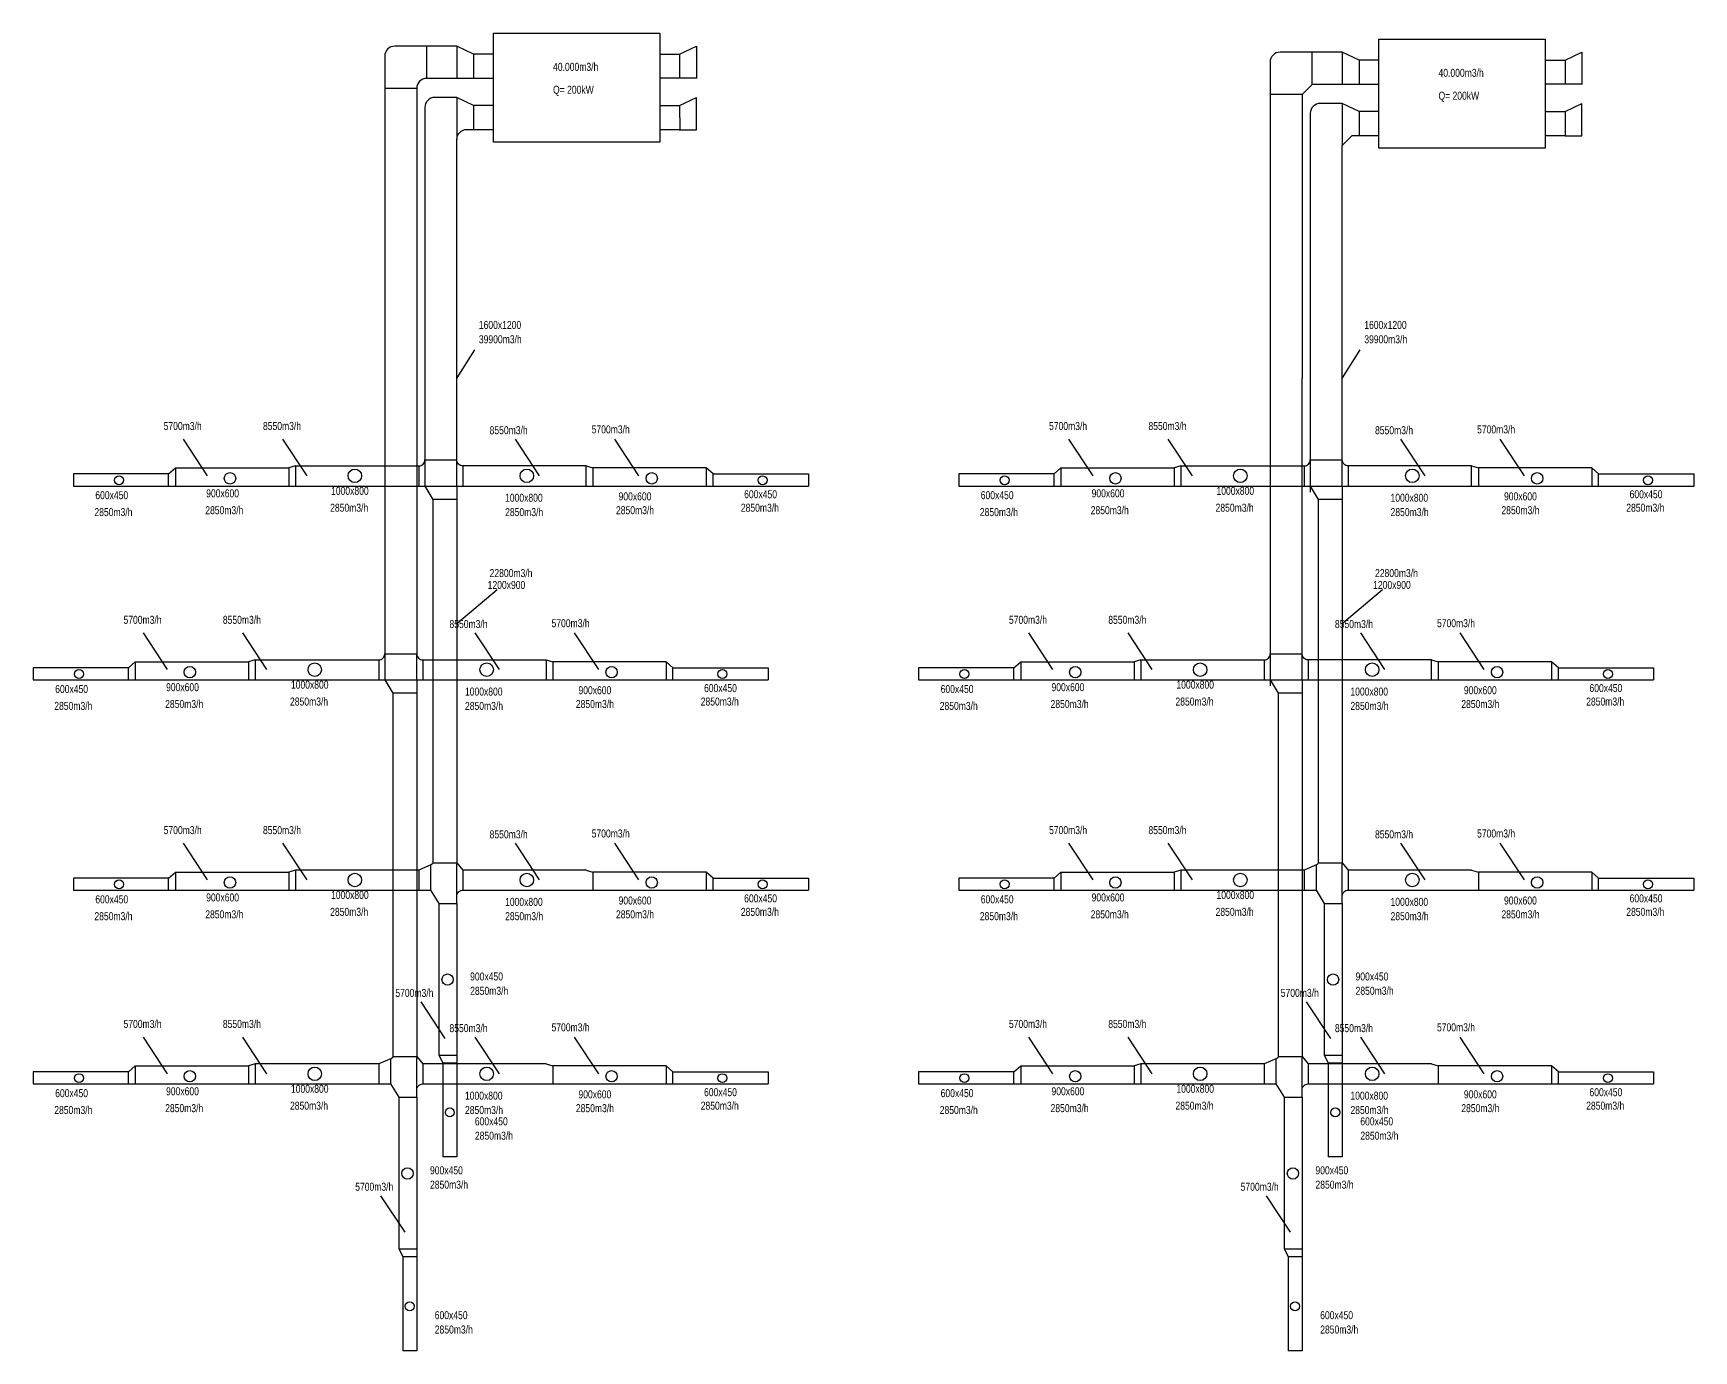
# Model space of a CAD drawing. Header units: metres. Extents: x 52842 to 69748, y 1819 to 8406.
# Drawn here: x 52842 to 61143, y 1819 to 8406 of the extents above; entities that cross this region are included whole.
import ezdxf

# ---------------------------------------------------------------- set-up
doc = ezdxf.new("R2010")
doc.units = ezdxf.units.M
for name, color, linetype in [('D', 1, 'Continuous'), ('L', 8, 'Continuous'), ('S', 3, 'Continuous'), ('T', 7, 'Continuous'), ('U', 5, 'Continuous')]:
    doc.layers.add(name, color=color, linetype=linetype)

msp = doc.modelspace()

# ---------------------------------------------------------------- linework, layer by layer
at = {"layer": 'D', "color": 1}
for points in [[(54959.7, 8085.1), (54849.7, 8085.1, 0.414213), (54799.7, 8035.1), (54799.8, 6142.5)], [(59386.1, 8055.1), (59276.1, 8055.1, 0.414213), (59226.1, 8005.1), (59226.1, 6112.5)], [(55606.1, 6142.5), (55606.1, 6242.5), (54989.8, 6242.5, -0.414242), (54959.8, 6272.5), (54959.7, 7875.1, -0.414222), (55009.7, 7925.1), (55143.1, 7925.1)], [(60032.4, 6142.5), (60032.4, 6242.5), (59416.1, 6242.5, -0.414242), (59386.1, 6272.5), (59386.1, 7649)], [(54153, 6242.5), (54769.8, 6242.5, 0.414214), (54799.8, 6272.5), (54799.8, 6272.5)], [(58579.3, 6242.5), (59196.1, 6242.5, 0.414214), (59226.1, 6272.5), (59226.1, 6272.5)], [(54839.8, 6075.5), (54839.8, 4258.9, -0.299827), (54833.7, 4249.7), (54769.8, 4222.2), (54153, 4222.2)], [(59266.1, 6075.5), (59266.1, 4258.9, -0.299827), (59260.1, 4249.7), (59196.1, 4222.2), (58579.3, 4222.2)], [(54959.8, 4055.3), (54959.8, 4092.3, -0.414214), (54989.8, 4122.3), (56717, 4122.3)], [(59386.1, 4055.3), (59386.1, 4092.3, -0.414214), (59416.1, 4122.3), (61143.3, 4122.3)]]:
    msp.add_lwpolyline(points, format="xyb", dxfattribs=at)
for points in [[(55043.4, 8045.1), (54959.7, 8085.1)], [(54959.7, 8085.1), (54959.7, 7875.1)], [(59469.7, 8015.1), (59386.1, 8055.1)], [(59386.1, 8055.1), (59386.1, 7845.1)], [(55143.4, 8045.1), (55043.4, 8045.1)], [(55043.4, 8045.1), (55043.4, 7925.1)], [(59569.7, 8015.1), (59469.7, 8015.1)], [(59469.7, 8015.1), (59469.7, 7895.1)], [(59386.1, 7649), (59386.1, 7845.1), (59436.1, 7895.1), (59569.4, 7895.1)], [(59226.1, 7649), (59226.1, 6142.5)], [(53519, 6202.5), (53552.9, 6232.5)], [(53552.9, 6232.5), (54119.2, 6232.5)], [(53552.9, 6232.5), (53552.9, 6142.5)], [(54153, 6242.5), (54119.2, 6232.5)], [(54119.2, 6232.5), (54119.2, 6142.5)], [(54153, 6242.5), (54153, 6142.5)], [(54769.8, 6242.5), (54769.8, 6142.5)], [(54799.8, 6272.5), (54959.8, 6272.5)], [(54959.8, 6142.5), (54959.8, 6272.5)], [(54989.8, 6242.5), (54989.8, 6142.5)], [(55606.6, 6242.5), (55640.4, 6232.5)], [(56206.6, 6232.5), (55640.4, 6232.5)], [(55640.4, 6232.5), (55640.4, 6142.5)], [(56240.5, 6202.5), (56206.6, 6232.5)], [(56206.6, 6232.5), (56206.6, 6142.5)], [(57945.4, 6202.5), (57979.3, 6232.5)], [(57979.3, 6232.5), (58545.6, 6232.5)], [(57979.3, 6232.5), (57979.3, 6142.5)], [(58579.3, 6242.5), (58545.6, 6232.5)], [(58545.6, 6232.5), (58545.6, 6142.5)], [(58579.3, 6242.5), (58579.3, 6142.5)], [(59196.1, 6242.5), (59196.1, 6142.5)], [(59226.1, 6272.5), (59386.1, 6272.5)], [(59386.1, 6142.5), (59386.1, 6272.5)], [(59416.1, 6242.5), (59416.1, 6142.5)], [(60032.9, 6242.5), (60066.7, 6232.5)], [(60633, 6232.5), (60066.7, 6232.5)], [(60066.7, 6232.5), (60066.7, 6142.5)], [(60666.9, 6202.5), (60633, 6232.5)], [(60633, 6232.5), (60633, 6142.5)], [(53519, 6202.5), (53042.6, 6202.5)], [(53042.6, 6202.5), (53042.6, 6142.5)], [(53519, 6142.5), (53519, 6202.5)], [(56240.5, 6142.5), (56240.5, 6202.5)], [(56240.5, 6202.5), (56717, 6202.5)], [(56717, 6202.5), (56717, 6142.5)], [(57945.4, 6202.5), (57468.9, 6202.5)], [(57468.9, 6202.5), (57468.9, 6142.5)], [(57945.4, 6142.5), (57945.4, 6202.5)], [(60666.9, 6142.5), (60666.9, 6202.5)], [(60666.9, 6202.5), (61143.3, 6202.5)], [(61143.3, 6202.5), (61143.3, 6142.5)], [(53042.6, 6142.5), (54799.8, 6142.5)], [(54799.8, 6142.5), (54839.8, 6075.5)], [(54799.8, 6142.5), (54959.8, 6142.5)], [(54959.8, 6075.5), (54839.8, 6075.5)], [(54959.8, 6142.5), (56717, 6142.5)], [(54959.8, 6142.5), (54959.8, 4252.2)], [(57468.9, 6142.5), (59226.1, 6142.5)], [(59226.1, 6142.5), (59266.1, 6075.5)], [(59226.1, 6142.5), (59386.1, 6142.5)], [(59386.1, 6075.5), (59266.1, 6075.5)], [(59386.1, 6142.5), (61143.3, 6142.5)], [(59386.1, 6142.5), (59386.1, 4252.2)], [(54828.8, 4247.6), (54828.8, 4122.3)], [(54839.8, 4258.9), (54959.8, 4258.9)], [(54959.8, 4258.9), (54989.8, 4222.2)], [(54959.8, 4092.3), (54959.8, 4252.2)], [(59255.1, 4247.6), (59255.1, 4122.3)], [(59266.1, 4258.9), (59386.1, 4258.9)], [(59386.1, 4258.9), (59416.1, 4222.2)], [(59386.1, 4092.3), (59386.1, 4252.2)], [(53519, 4182.3), (53042.6, 4182.3)], [(53042.6, 4182.3), (53042.6, 4122.3)], [(53519, 4182.3), (53552.9, 4212.3)], [(53519, 4122.3), (53519, 4182.3)], [(53552.9, 4212.3), (54119.2, 4212.3)], [(53552.9, 4212.3), (53552.9, 4122.3)], [(54153, 4222.3), (54119.2, 4212.3)], [(54119.2, 4212.3), (54119.2, 4122.3)], [(54153, 4222.3), (54153, 4122.3)], [(54769.8, 4222.2), (54769.8, 4122.3)], [(55606.6, 4222.3), (54989.7, 4222.3)], [(54989.8, 4222.2), (54989.8, 4122.3)], [(55606.6, 4222.3), (55640.4, 4212.3)], [(56206.6, 4212.3), (55640.4, 4212.3)], [(55640.4, 4212.3), (55640.4, 4122.3)], [(56240.5, 4182.3), (56206.6, 4212.3)], [(56206.6, 4212.3), (56206.6, 4122.3)], [(56240.5, 4122.3), (56240.5, 4182.3)], [(56240.5, 4182.3), (56717, 4182.3)], [(56717, 4182.3), (56717, 4122.3)], [(57945.4, 4182.3), (57468.9, 4182.3)], [(57468.9, 4182.3), (57468.9, 4122.3)], [(57945.4, 4182.3), (57979.3, 4212.3)], [(57945.4, 4122.3), (57945.4, 4182.3)], [(57979.3, 4212.3), (58545.6, 4212.3)], [(57979.3, 4212.3), (57979.3, 4122.3)], [(58579.3, 4222.3), (58545.6, 4212.3)], [(58545.6, 4212.3), (58545.6, 4122.3)], [(58579.3, 4222.3), (58579.3, 4122.3)], [(59196.1, 4222.2), (59196.1, 4122.3)], [(60032.9, 4222.3), (59416.1, 4222.3)], [(59416.1, 4222.2), (59416.1, 4122.3)], [(60032.9, 4222.3), (60066.7, 4212.3)], [(60633, 4212.3), (60066.7, 4212.3)], [(60066.7, 4212.3), (60066.7, 4122.3)], [(60666.9, 4182.3), (60633, 4212.3)], [(60633, 4212.3), (60633, 4122.3)], [(60666.9, 4122.3), (60666.9, 4182.3)], [(60666.9, 4182.3), (61143.3, 4182.3)], [(61143.3, 4182.3), (61143.3, 4122.3)], [(53042.6, 4122.3), (54828.8, 4122.3)], [(54828.8, 4122.3), (54869.8, 4055.3)], [(57468.9, 4122.3), (59255.1, 4122.3)], [(59255.1, 4122.3), (59296.1, 4055.3)], [(54869.8, 4055.3), (54959.8, 4055.3)], [(54869.8, 4055.3), (54869.8, 3297.3), (54889.8, 3259.2)], [(54959.8, 4055.3), (54959.8, 2788.2)], [(59296.1, 4055.3), (59386.1, 4055.3)], [(59296.1, 4055.3), (59296.1, 3297.3), (59316.1, 3259.2)], [(59386.1, 4055.3), (59386.1, 2788.2)], [(54869.8, 3297.3), (54959.8, 3297.3)], [(54889.8, 3259.2), (54889.8, 2788.2)], [(54889.8, 3259.2), (54959.8, 3259.2)], [(59296.1, 3297.3), (59386.1, 3297.3)], [(59316.1, 3259.2), (59316.1, 2788.2)], [(59316.1, 3259.2), (59386.1, 3259.2)], [(54959.8, 2788.2), (54889.8, 2788.2)], [(59386.1, 2788.2), (59316.1, 2788.2)]]:
    msp.add_lwpolyline(points, dxfattribs=at)
for centre, radius in [((54449.9, 6193.2), 33.7), ((55309.6, 6193.2), 33.7), ((58876.3, 6193.2), 33.7), ((59736, 6193.2), 33.7), ((53271.5, 6171.4), 22.4), ((53825.7, 6180.8), 28.4), ((55933.9, 6180.8), 28.4), ((56488.1, 6171.4), 22.4), ((57697.8, 6171.4), 22.4), ((58252, 6180.8), 28.4), ((60360.2, 6180.8), 28.4), ((60914.4, 6171.4), 22.4), ((53271.5, 4151.2), 22.4), ((53825.7, 4160.5), 28.4), ((54449.9, 4172.9), 33.7), ((55309.6, 4172.9), 33.7), ((55933.9, 4160.5), 28.4), ((56488.1, 4151.2), 22.4), ((57697.8, 4151.2), 22.4), ((58252, 4160.5), 28.4), ((58876.3, 4172.9), 33.7), ((59736, 4172.9), 33.7), ((60360.2, 4160.5), 28.4), ((60914.4, 4151.2), 22.4), ((54913.6, 3674.8), 28.4), ((59339.9, 3674.8), 28.4), ((54924.7, 3010.7), 22.4), ((59351, 3010.7), 22.4)]:
    msp.add_circle(centre, radius, dxfattribs=at)
at = {"layer": 'L', "color": 1}
for points in [[(55048.1, 6822.9), (54959.8, 6684)], [(59474.5, 6822.9), (59386.1, 6684)], [(53714, 6193.6), (53593.2, 6376.7)], [(54210.7, 6193.6), (54089.8, 6376.7)], [(55373.4, 6193.6), (55252.6, 6376.7)], [(55870.1, 6193.6), (55749.2, 6376.7)], [(58140.3, 6193.6), (58019.5, 6376.7)], [(58637, 6193.6), (58516.2, 6376.7)], [(59799.7, 6193.6), (59678.9, 6376.7)], [(60296.4, 6193.6), (60175.6, 6376.7)], [(55161.7, 5622.7), (54959.8, 5453.7)], [(59588, 5622.7), (59386.1, 5453.7)], [(53714, 4173.4), (53593.2, 4356.5)], [(54210.7, 4173.4), (54089.8, 4356.5)], [(55373.4, 4173.4), (55252.6, 4356.5)], [(55870.1, 4173.4), (55749.2, 4356.5)], [(58140.3, 4173.4), (58019.5, 4356.5)], [(58637, 4173.4), (58516.2, 4356.5)], [(59799.7, 4173.4), (59678.9, 4356.5)], [(60296.4, 4173.4), (60175.6, 4356.5)], [(54902.1, 3380.5), (54781.2, 3563.6)], [(59328.4, 3380.5), (59207.6, 3563.6)]]:
    msp.add_lwpolyline(points, dxfattribs=at)
at = {"layer": 'L', "color": 5}
for points in [[(53513.4, 5224.6), (53392.6, 5407.7)], [(54010.1, 5224.6), (53889.3, 5407.7)], [(55172.8, 5224.6), (55052, 5407.7)], [(55669.5, 5224.6), (55548.6, 5407.7)], [(57939.8, 5224.6), (57818.9, 5407.7)], [(58436.4, 5224.6), (58315.6, 5407.7)], [(59599.2, 5224.6), (59478.3, 5407.7)], [(60095.8, 5224.6), (59975, 5407.7)], [(53513.4, 3204.4), (53392.6, 3387.5)], [(54010.1, 3204.4), (53889.3, 3387.5)], [(55172.8, 3204.4), (55052, 3387.5)], [(55669.5, 3204.4), (55548.6, 3387.5)], [(57939.8, 3204.4), (57818.9, 3387.5)], [(58436.4, 3204.4), (58315.6, 3387.5)], [(59599.2, 3204.4), (59478.3, 3387.5)], [(60095.8, 3204.4), (59975, 3387.5)], [(54701.5, 2411.5), (54580.6, 2594.6)], [(59127.8, 2411.5), (59007, 2594.6)]]:
    msp.add_lwpolyline(points, dxfattribs=at)
at = {"layer": 'S', "color": 1}
for points in [[(55143.1, 8406.1), (55973.8, 8406.1), (55973.8, 7861), (55143.1, 7861)], [(59569.4, 8376.1), (60400.2, 8376.1), (60400.2, 7831), (59569.4, 7831)]]:
    msp.add_lwpolyline(points, close=True, dxfattribs=at)
at = {"layer": 'S', "color": 5}
for points in [[(56073.5, 8301.3), (56157.2, 8341.3)], [(56157.2, 8341.3), (56157.1, 8180.4)], [(60499.9, 8271.3), (60583.5, 8311.3)], [(60583.5, 8311.3), (60583.5, 8150.4)], [(55973.5, 8301.3), (56073.5, 8301.3)], [(56073.5, 8301.3), (56073.5, 8181.3)], [(60399.9, 8271.3), (60499.9, 8271.3)], [(60499.9, 8271.3), (60499.9, 8151.3)], [(56157.1, 8181.3), (55973.8, 8181.3)], [(60583.5, 8151.3), (60400.2, 8151.3)]]:
    msp.add_lwpolyline(points, dxfattribs=at)
at = {"layer": 'S', "color": 1}
for points in [[(56073.5, 8045.1), (56157.2, 8085.1)], [(56073.5, 7922.6), (56157.2, 7922.6), (56157.2, 8085.1)], [(60499.9, 8015.1), (60583.5, 8055.1)], [(60499.9, 7892.6), (60583.5, 7892.6), (60583.5, 8055.1)], [(55973.5, 8045.1), (56073.5, 8045.1)], [(56073.5, 8045.1), (56073.8, 7922.6)], [(60399.9, 8015.1), (60499.9, 8015.1)], [(60499.9, 8015.1), (60500.2, 7892.6)], [(56073.8, 7922.6), (55973.8, 7922.6)], [(60500.2, 7892.6), (60400.2, 7892.6)]]:
    msp.add_lwpolyline(points, dxfattribs=at)
at = {"layer": 'U', "color": 5}
for points in [[(54959.7, 8341.3), (54649.1, 8341.2, 0.414214), (54599.1, 8291.2), (54599.2, 5173.5)], [(59386.1, 8311.3), (59075.4, 8311.2, 0.414214), (59025.4, 8261.2), (59025.6, 5143.5)], [(55143.1, 8180.4), (54809.1, 8180.4, 0.414214), (54759.1, 8130.4), (54759.2, 5303.5, 0.414242), (54789.2, 5273.5), (55405.5, 5273.5), (55405.5, 5173.5)], [(59831.8, 5173.5), (59831.8, 5273.5), (59215.6, 5273.5, -0.414242), (59185.6, 5303.5), (59185.6, 6680)], [(53952.4, 5273.5), (54569.2, 5273.5, 0.414214), (54599.2, 5303.5), (54599.2, 5303.5)], [(58378.7, 5273.5), (58995.6, 5273.5, 0.414214), (59025.6, 5303.5), (59025.6, 5303.5)], [(54639.2, 5106.5), (54639.2, 3289.9, -0.299827), (54633.2, 3280.7), (54569.2, 3253.2), (53952.4, 3253.2)], [(59065.6, 5106.5), (59065.6, 3289.9, -0.299827), (59059.5, 3280.7), (58995.5, 3253.2), (58378.7, 3253.2)], [(54759.2, 3086.3), (54759.2, 3123.3, -0.414214), (54789.2, 3153.3), (56516.4, 3153.3)], [(59185.6, 3086.3), (59185.6, 3123.3, -0.414214), (59215.6, 3153.3), (60942.7, 3153.3)]]:
    msp.add_lwpolyline(points, format="xyb", dxfattribs=at)
for points in [[(54809.1, 8180.4), (54809.1, 8341.2)], [(55043.4, 8301.3), (54959.7, 8341.3)], [(54959.7, 8341.3), (54959.7, 8180.4)], [(59235.4, 8150.4), (59235.4, 8311.2)], [(59469.7, 8271.3), (59386.1, 8311.3)], [(59386.1, 8311.3), (59386.1, 8150.4)], [(55143.4, 8301.3), (55043.4, 8301.3)], [(55043.4, 8301.3), (55043.4, 8181.3)], [(59569.7, 8271.3), (59469.7, 8271.3)], [(59469.7, 8271.3), (59469.7, 8151.3)], [(59569.4, 8150.4), (59235.4, 8150.4), (59185.4, 8100.4), (59185.6, 6680)], [(54759.1, 8130.4), (54599.1, 8130.4)], [(59185.4, 8100.4), (59025.4, 8100.4)], [(53318.5, 5233.5), (52842, 5233.5)], [(52842, 5233.5), (52842, 5173.5)], [(53318.5, 5233.5), (53352.4, 5263.5)], [(53318.5, 5173.5), (53318.5, 5233.5)], [(53352.4, 5263.5), (53918.6, 5263.5)], [(53352.4, 5263.5), (53352.4, 5173.5)], [(53952.4, 5273.5), (53918.6, 5263.5)], [(53918.6, 5263.5), (53918.6, 5173.5)], [(53952.4, 5273.5), (53952.4, 5173.5)], [(54569.2, 5273.5), (54569.2, 5173.5)], [(54599.2, 5303.5), (54759.2, 5303.5)], [(54759.2, 5173.5), (54759.2, 5303.5)], [(54789.2, 5273.5), (54789.2, 5173.5)], [(55406, 5273.5), (55439.8, 5263.5)], [(56006.1, 5263.5), (55439.8, 5263.5)], [(55439.8, 5263.5), (55439.8, 5173.5)], [(56039.9, 5233.5), (56006.1, 5263.5)], [(56006.1, 5263.5), (56006.1, 5173.5)], [(56039.9, 5173.5), (56039.9, 5233.5)], [(56039.9, 5233.5), (56516.4, 5233.5)], [(56516.4, 5233.5), (56516.4, 5173.5)], [(57744.8, 5233.5), (57268.4, 5233.5)], [(57268.4, 5233.5), (57268.4, 5173.5)], [(57744.8, 5233.5), (57778.7, 5263.5)], [(57744.8, 5173.5), (57744.8, 5233.5)], [(57778.7, 5263.5), (58345, 5263.5)], [(57778.7, 5263.5), (57778.7, 5173.5)], [(58378.7, 5273.5), (58345, 5263.5)], [(58345, 5263.5), (58345, 5173.5)], [(58378.7, 5273.5), (58378.7, 5173.5)], [(58995.5, 5273.5), (58995.5, 5173.5)], [(59025.6, 5303.5), (59185.6, 5303.5)], [(59185.6, 5173.5), (59185.6, 5303.5)], [(59215.6, 5273.5), (59215.6, 5173.5)], [(59832.4, 5273.5), (59866.1, 5263.5)], [(60432.4, 5263.5), (59866.1, 5263.5)], [(59866.1, 5263.5), (59866.1, 5173.5)], [(60466.3, 5233.5), (60432.4, 5263.5)], [(60432.4, 5263.5), (60432.4, 5173.5)], [(60466.3, 5173.5), (60466.3, 5233.5)], [(60466.3, 5233.5), (60942.7, 5233.5)], [(60942.7, 5233.5), (60942.7, 5173.5)], [(52842, 5173.5), (54599.2, 5173.5)], [(54599.2, 5173.5), (54639.2, 5106.5)], [(54599.2, 5173.5), (54759.2, 5173.5)], [(54759.2, 5173.5), (56516.4, 5173.5)], [(54759.2, 5173.5), (54759.2, 3283.2)], [(57268.4, 5173.5), (59025.6, 5173.5)], [(59025.6, 5173.5), (59065.6, 5106.5)], [(59025.6, 5173.5), (59185.6, 5173.5)], [(59185.6, 5173.5), (60942.7, 5173.5)], [(59185.6, 5173.5), (59185.6, 3283.2)], [(54759.2, 5106.5), (54639.2, 5106.5)], [(59185.6, 5106.5), (59065.6, 5106.5)], [(53318.5, 3213.3), (53352.4, 3243.3)], [(53352.4, 3243.3), (53918.6, 3243.3)], [(53352.4, 3243.3), (53352.4, 3153.3)], [(53952.4, 3253.3), (53918.6, 3243.3)], [(53918.6, 3243.3), (53918.6, 3153.3)], [(53952.4, 3253.3), (53952.4, 3153.3)], [(54569.2, 3253.2), (54569.2, 3153.3)], [(54628.2, 3278.6), (54628.2, 3153.3)], [(54639.2, 3289.9), (54759.2, 3289.9)], [(54759.2, 3289.9), (54789.2, 3253.2)], [(54759.2, 3123.3), (54759.2, 3283.2)], [(55406, 3253.3), (54789.2, 3253.3)], [(54789.2, 3253.2), (54789.2, 3153.3)], [(55406, 3253.3), (55439.8, 3243.3)], [(56006.1, 3243.3), (55439.8, 3243.3)], [(55439.8, 3243.3), (55439.8, 3153.3)], [(56039.9, 3213.3), (56006.1, 3243.3)], [(56006.1, 3243.3), (56006.1, 3153.3)], [(57744.8, 3213.3), (57778.7, 3243.3)], [(57778.7, 3243.3), (58345, 3243.3)], [(57778.7, 3243.3), (57778.7, 3153.3)], [(58378.7, 3253.3), (58345, 3243.3)], [(58345, 3243.3), (58345, 3153.3)], [(58378.7, 3253.3), (58378.7, 3153.3)], [(58995.5, 3253.2), (58995.5, 3153.3)], [(59054.5, 3278.6), (59054.5, 3153.3)], [(59065.6, 3289.9), (59185.6, 3289.9)], [(59185.6, 3289.9), (59215.6, 3253.2)], [(59185.6, 3123.3), (59185.6, 3283.2)], [(59832.4, 3253.3), (59215.5, 3253.3)], [(59215.6, 3253.2), (59215.6, 3153.3)], [(59832.4, 3253.3), (59866.1, 3243.3)], [(60432.4, 3243.3), (59866.1, 3243.3)], [(59866.1, 3243.3), (59866.1, 3153.3)], [(60466.3, 3213.3), (60432.4, 3243.3)], [(60432.4, 3243.3), (60432.4, 3153.3)], [(53318.5, 3213.3), (52842, 3213.3)], [(52842, 3213.3), (52842, 3153.3)], [(53318.5, 3153.3), (53318.5, 3213.3)], [(56039.9, 3153.3), (56039.9, 3213.3)], [(56039.9, 3213.3), (56516.4, 3213.3)], [(56516.4, 3213.3), (56516.4, 3153.3)], [(57744.8, 3213.3), (57268.4, 3213.3)], [(57268.4, 3213.3), (57268.4, 3153.3)], [(57744.8, 3153.3), (57744.8, 3213.3)], [(60466.3, 3153.3), (60466.3, 3213.3)], [(60466.3, 3213.3), (60942.7, 3213.3)], [(60942.7, 3213.3), (60942.7, 3153.3)], [(52842, 3153.3), (54628.2, 3153.3)], [(54628.2, 3153.3), (54669.2, 3086.3)], [(54669.2, 3086.3), (54759.2, 3086.3)], [(54669.2, 3086.3), (54669.2, 2328.3), (54689.2, 2290.2)], [(54759.2, 3086.3), (54759.2, 1819.2)], [(57268.4, 3153.3), (59054.5, 3153.3)], [(59054.5, 3153.3), (59095.6, 3086.3)], [(59095.6, 3086.3), (59185.6, 3086.3)], [(59095.6, 3086.3), (59095.6, 2328.3), (59115.6, 2290.2)], [(59185.6, 3086.3), (59185.6, 1819.2)], [(54669.2, 2328.3), (54759.2, 2328.3)], [(59095.6, 2328.3), (59185.6, 2328.3)], [(54689.2, 2290.2), (54689.2, 1819.2)], [(54689.2, 2290.2), (54759.2, 2290.2)], [(59115.6, 2290.2), (59115.6, 1819.2)], [(59115.6, 2290.2), (59185.6, 2290.2)], [(54759.2, 1819.2), (54689.2, 1819.2)], [(59185.6, 1819.2), (59115.6, 1819.2)]]:
    msp.add_lwpolyline(points, dxfattribs=at)
for centre, radius in [((53625.1, 5211.8), 28.4), ((54249.4, 5224.2), 33.7), ((55109.1, 5224.2), 33.7), ((55733.3, 5211.8), 28.4), ((58051.5, 5211.8), 28.4), ((58675.7, 5224.2), 33.7), ((59535.4, 5224.2), 33.7), ((60159.7, 5211.8), 28.4), ((53070.9, 5202.4), 22.4), ((56287.5, 5202.4), 22.4), ((57497.2, 5202.4), 22.4), ((60713.9, 5202.4), 22.4), ((54249.4, 3203.9), 33.7), ((55109.1, 3203.9), 33.7), ((58675.7, 3203.9), 33.7), ((59535.4, 3203.9), 33.7), ((53070.9, 3182.2), 22.4), ((53625.1, 3191.5), 28.4), ((55733.3, 3191.5), 28.4), ((56287.5, 3182.2), 22.4), ((57497.2, 3182.2), 22.4), ((58051.5, 3191.5), 28.4), ((60159.7, 3191.5), 28.4), ((60713.9, 3182.2), 22.4), ((54713, 2705.8), 28.4), ((59139.4, 2705.8), 28.4), ((54724.1, 2041.7), 22.4), ((59150.4, 2041.7), 22.4)]:
    msp.add_circle(centre, radius, dxfattribs=at)

# ---------------------------------------------------------------- texts
at = {"layer": 'T', "color": 1, "width": 0.8}
for s, p in [('40.000m3/h', (55440.8, 8218)), ('40.000m3/h', (59867.2, 8188)), ('Q= 200kW', (55440.8, 8103.6)), ('Q= 200kW', (59867.2, 8073.6)), ('39900m3/h', (55069.9, 6856)), ('1600x1200', (55069.7, 6927.7)), ('39900m3/h', (59496.3, 6856)), ('1600x1200', (59496.1, 6927.7)), ('5700m3/h', (53494, 6422.5)), ('8550m3/h', (53990.6, 6422.5)), ('8550m3/h', (55123.6, 6401.4)), ('5700m3/h', (55633.7, 6405.5)), ('5700m3/h', (57920.3, 6422.5)), ('8550m3/h', (58417, 6422.5)), ('8550m3/h', (59549.9, 6401.4)), ('5700m3/h', (60060.1, 6405.5)), ('600x450', (53152.5, 6076.5)), ('900x600', (53706.7, 6085.8)), ('1000x800', (54331, 6098.2)), ('1000x800', (55200.9, 6063.8)), ('900x600', (55768.3, 6070.6)), ('600x450', (56396.1, 6081.3)), ('600x450', (57578.9, 6076.5)), ('900x600', (58133.1, 6085.8)), ('1000x800', (58757.3, 6098.2)), ('1000x800', (59627.3, 6063.8)), ('900x600', (60194.6, 6070.6)), ('600x450', (60822.5, 6081.3)), ('2850m3/h', (53147.9, 5992.1)), ('2850m3/h', (53702.2, 6001.5)), ('2850m3/h', (54326.4, 6013.9)), ('2850m3/h', (55201.1, 5992.1)), ('2850m3/h', (55755.3, 6001.5)), ('2850m3/h', (56379.6, 6013.9)), ('2850m3/h', (57574.3, 5992.1)), ('2850m3/h', (58128.5, 6001.5)), ('2850m3/h', (58752.8, 6013.9)), ('2850m3/h', (59627.5, 5992.1)), ('2850m3/h', (60181.7, 6001.5)), ('2850m3/h', (60805.9, 6013.9)), ('22800m3/h', (55123.6, 5687.3)), ('22800m3/h', (59549.9, 5687.3)), ('1200x900', (55113.9, 5627.8)), ('1200x900', (59540.3, 5627.8)), ('5700m3/h', (53494, 4402.2)), ('8550m3/h', (53990.6, 4402.2)), ('8550m3/h', (55123.6, 4381.2)), ('5700m3/h', (55633.7, 4385.3)), ('5700m3/h', (57920.3, 4402.2)), ('8550m3/h', (58417, 4402.2)), ('8550m3/h', (59549.9, 4381.2)), ('5700m3/h', (60060.1, 4385.3)), ('600x450', (53152.5, 4056.2)), ('900x600', (53706.7, 4065.6)), ('1000x800', (54331, 4078)), ('1000x800', (55200.9, 4043.5)), ('900x600', (55768.3, 4050.3)), ('600x450', (56396.1, 4061)), ('600x450', (57578.9, 4056.2)), ('900x600', (58133.1, 4065.6)), ('1000x800', (58757.3, 4078)), ('1000x800', (59627.3, 4043.5)), ('900x600', (60194.6, 4050.3)), ('600x450', (60822.5, 4061)), ('2850m3/h', (53147.9, 3971.9)), ('2850m3/h', (53702.2, 3981.2)), ('2850m3/h', (54326.4, 3993.6)), ('2850m3/h', (55201.1, 3971.9)), ('2850m3/h', (55755.3, 3981.2)), ('2850m3/h', (56379.6, 3993.6)), ('2850m3/h', (57574.3, 3971.9)), ('2850m3/h', (58128.5, 3981.2)), ('2850m3/h', (58752.8, 3993.6)), ('2850m3/h', (59627.5, 3971.9)), ('2850m3/h', (60181.7, 3981.2)), ('2850m3/h', (60805.9, 3993.6)), ('900x450', (55026.2, 3670.5)), ('900x450', (59452.5, 3670.5)), ('5700m3/h', (54652.3, 3588.3)), ('2850m3/h', (55026.4, 3598.8)), ('5700m3/h', (59078.6, 3588.3)), ('2850m3/h', (59452.7, 3598.8)), ('600x450', (55049.9, 2946.2)), ('2850m3/h', (55050.1, 2874.5)), ('600x450', (59476.3, 2946.2)), ('2850m3/h', (59476.5, 2874.5))]:
    msp.add_text(s, height=40, dxfattribs=at).set_placement(p)
at = {"layer": 'T', "color": 5, "width": 0.8}
for s, p in [('5700m3/h', (53293.4, 5453.5)), ('8550m3/h', (53790.1, 5453.5)), ('5700m3/h', (57719.7, 5453.5)), ('8550m3/h', (58216.4, 5453.5)), ('8550m3/h', (54923, 5432.4)), ('5700m3/h', (55433.1, 5436.5)), ('8550m3/h', (59349.3, 5432.4)), ('5700m3/h', (59859.5, 5436.5)), ('600x450', (52951.9, 5107.5)), ('900x600', (53506.2, 5116.8)), ('1000x800', (54130.4, 5129.2)), ('600x450', (56195.6, 5112.3)), ('600x450', (57378.3, 5107.5)), ('900x600', (57932.5, 5116.8)), ('1000x800', (58556.8, 5129.2)), ('600x450', (60621.9, 5112.3)), ('2850m3/h', (52947.4, 5023.1)), ('2850m3/h', (53501.6, 5032.5)), ('2850m3/h', (54125.8, 5044.9)), ('2850m3/h', (55000.5, 5023.1)), ('1000x800', (55000.3, 5094.8)), ('2850m3/h', (55554.8, 5032.5)), ('900x600', (55567.7, 5101.6)), ('2850m3/h', (56179, 5044.9)), ('2850m3/h', (57373.7, 5023.1)), ('2850m3/h', (57927.9, 5032.5)), ('2850m3/h', (58552.2, 5044.9)), ('2850m3/h', (59426.9, 5023.1)), ('1000x800', (59426.7, 5094.8)), ('2850m3/h', (59981.1, 5032.5)), ('900x600', (59994.1, 5101.6)), ('2850m3/h', (60605.4, 5044.9)), ('5700m3/h', (53293.4, 3433.2)), ('8550m3/h', (53790.1, 3433.2)), ('8550m3/h', (54923, 3412.2)), ('5700m3/h', (55433.1, 3416.3)), ('5700m3/h', (57719.7, 3433.2)), ('8550m3/h', (58216.4, 3433.2)), ('8550m3/h', (59349.3, 3412.2)), ('5700m3/h', (59859.5, 3416.3)), ('600x450', (52951.9, 3087.2)), ('900x600', (53506.2, 3096.6)), ('1000x800', (54130.4, 3109)), ('1000x800', (55000.3, 3074.5)), ('900x600', (55567.7, 3081.3)), ('600x450', (56195.6, 3092)), ('600x450', (57378.3, 3087.2)), ('900x600', (57932.5, 3096.6)), ('1000x800', (58556.8, 3109)), ('1000x800', (59426.7, 3074.5)), ('900x600', (59994.1, 3081.3)), ('600x450', (60621.9, 3092)), ('2850m3/h', (52947.4, 3002.9)), ('2850m3/h', (53501.6, 3012.2)), ('2850m3/h', (54125.8, 3024.6)), ('2850m3/h', (55000.5, 3002.9)), ('2850m3/h', (55554.8, 3012.2)), ('2850m3/h', (56179, 3024.6)), ('2850m3/h', (57373.7, 3002.9)), ('2850m3/h', (57927.9, 3012.2)), ('2850m3/h', (58552.2, 3024.6)), ('2850m3/h', (59426.9, 3002.9)), ('2850m3/h', (59981.1, 3012.2)), ('2850m3/h', (60605.4, 3024.6)), ('900x450', (54825.6, 2701.5)), ('900x450', (59251.9, 2701.5)), ('5700m3/h', (54451.7, 2619.3)), ('2850m3/h', (54825.8, 2629.8)), ('5700m3/h', (58878, 2619.3)), ('2850m3/h', (59252.1, 2629.8)), ('600x450', (54849.3, 1977.2)), ('600x450', (59275.7, 1977.2)), ('2850m3/h', (54849.5, 1905.5)), ('2850m3/h', (59275.9, 1905.5))]:
    msp.add_text(s, height=40, dxfattribs=at).set_placement(p)

doc.saveas('drawing.dxf')
